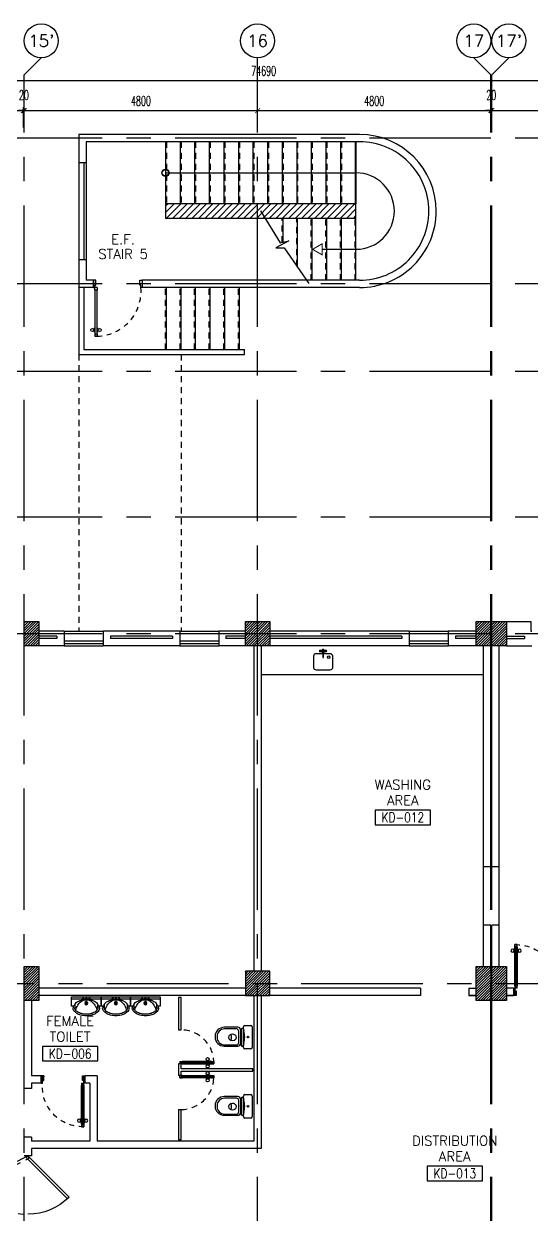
# Model space of a CAD drawing. Extents: x 417866.9 to 417960.2, y 43448 to 43538.2.
# Drawn here: x 417905.91 to 417916.35, y 43513.74 to 43538.25 of the extents above; entities that cross this region are included whole.
import ezdxf
from ezdxf.enums import TextEntityAlignment as Align

# ---------------------------------------------------------------- set-up
doc = ezdxf.new("R2010")
doc.units = 0
doc.header["$MEASUREMENT"] = 0
doc.header["$PDMODE"] = 3
doc.header["$PDSIZE"] = 0.1
for name, pattern in [('CENTERX2', [4, 2.5, -0.5, 0.5, -0.5]), ('HIDDEN', [0.375, 0.25, -0.125]), ('HIDDEN2', [0.1875, 0.125, -0.0625])]:
    doc.linetypes.add(name, pattern=pattern)
doc.layers.get('0').update_dxf_attribs({"linetype": 'CONTINUOUS'})
doc.layers.get('DEFPOINTS').update_dxf_attribs({"linetype": 'CONTINUOUS'})
for name, color, linetype in [('A-JEERI', 3, 'CONTINUOUS'), ('AX-CR', 2, 'CONTINUOUS'), ('AX-DIM', 4, 'CONTINUOUS'), ('AX-TXT', 6, 'CONTINUOUS'), ('AXES', 11, 'CENTERX2'), ('COL', 2, 'CONTINUOUS'), ('DOOR', 4, 'CONTINUOUS'), ('DOOR-DIM', 3, 'CONTINUOUS'), ('EJ', 8, 'CONTINUOUS'), ('Handrail', 4, 'CONTINUOUS'), ('HAT', 8, 'CONTINUOUS'), ('Hatch', 11, 'CONTINUOUS'), ('HIDDEN', 9, 'HIDDEN2'), ('INSUL', 7, 'CONTINUOUS'), ('ME-FIX', 3, 'CONTINUOUS'), ('PART', 9, 'CONTINUOUS'), ('RM-BOX', 2, 'CONTINUOUS'), ('RM-NAME', 2, 'CONTINUOUS'), ('RM-NO', 2, 'CONTINUOUS'), ('ROOF', 7, 'CONTINUOUS'), ('STR', 5, 'CONTINUOUS'), ('SUNI-FUR', 3, 'CONTINUOUS'), ('TXT1', 2, 'CONTINUOUS'), ('WALL', 3, 'CONTINUOUS'), ('WIN', 5, 'CONTINUOUS')]:
    doc.layers.add(name, color=color, linetype=linetype)
doc.layers.get('DOOR-DIM').off()
doc.layers.get('EJ').off()
doc.styles.add('ROMANS', font='ROMANS.shx', dxfattribs={"width": 0.6})
doc.styles.add('TTXT', font='swisse.ttf', dxfattribs={"width": 0.6})
doc.dimstyles.new('STANDARD in', dxfattribs={"dimtxt": 0.2, "dimasz": 0.1, "dimexe": 0.07, "dimexo": 0.05, "dimgap": 0.1, "dimtad": 1, "dimdec": 0, "dimlfac": 1000, "dimzin": 0, "dimdsep": 46, "dimtxsty": 'ROMANS', "dimblk": 'ARCHTICK', "dimcen": 0.05, "dimdle": 0.05, "dimclrd": 4, "dimclre": 4, "dimclrt": 2, "dimadec": 0, "dimazin": 0, "dimtfac": 1, "dimtdec": 0, "dimtmove": 2, "dimatfit": 3, "dimfxl": 0, "dimtolj": 1, "dimtzin": 0, "dimarcsym": 0})

# ---------------------------------------------------------------- blocks, each defined once
blk = doc.blocks.new('RM1')
at = {"layer": 'RM-BOX'}
blk.add_lwpolyline([(570, -200), (-570, -200), (-570, -500), (570, -500)], close=True, dxfattribs=at)
at = {"layer": 'RM-NAME', "style": 'ROMANS'}
for tag, p in [('ROOMNAME1', (0, 324)), ('ROOMNAME2', (0, 0))]:
    blk.add_attdef(tag, text='', height=200, dxfattribs=at).set_placement(p, align=Align.MIDDLE)
at = {"layer": 'RM-NO', "style": 'ROMANS', "width": 0.8}
blk.add_attdef('ROOMNO', text='', height=200, dxfattribs=at).set_placement((0, -350), align=Align.MIDDLE)
blk = doc.blocks.new('_ARCHTICK')
at = {"color": 0, "linetype": 'ByBlock', "const_width": 0.15}
blk.add_lwpolyline([(-0.5, -0.5), (0.5, 0.5)], dxfattribs=at)
blk = doc.blocks.new('*D584')
at = {"layer": 'AX-DIM', "color": 4, "linetype": 'ByBlock', "lineweight": -2}
for p, q in [((417910.667, 43536.462), (417915.567, 43536.462)), ((417910.717, 43536.112), (417910.717, 43536.532)), ((417915.517, 43536.112), (417915.517, 43536.532))]:
    blk.add_line(p, q, dxfattribs=at)
at = {"layer": 'DEFPOINTS', "color": 0, "linetype": 'ByBlock'}
for p in [(417915.517, 43536.462), (417910.717, 43536.062), (417915.517, 43536.062)]:
    blk.add_point(p, dxfattribs=at)
at = {"layer": 'AX-DIM', "color": 4, "linetype": 'ByBlock', "lineweight": -2, "xscale": 0.1, "yscale": 0.1, "zscale": 0.1, "rotation": 180}
blk.add_blockref('_ARCHTICK', (417910.717, 43536.462), dxfattribs=at)
at = {"layer": 'AX-DIM', "color": 4, "linetype": 'ByBlock', "lineweight": -2, "xscale": 0.1, "yscale": 0.1, "zscale": 0.1}
blk.add_blockref('_ARCHTICK', (417915.517, 43536.462), dxfattribs=at)
at = {"layer": 'AX-DIM', "color": 2, "linetype": 'ByBlock', "insert": (417913.117, 43536.662), "char_height": 0.2, "attachment_point": 5, "style": 'ROMANS'}
blk.add_mtext('\\A1;4800', dxfattribs=at)
blk = doc.blocks.new('COL50')
at = {"layer": 'COL'}
blk.add_lwpolyline([(-250, 250), (-250, -250), (250, -250), (250, 250)], close=True, dxfattribs=at)
blk = doc.blocks.new('*X546')
at = {"color": 0}
for p, q in [((215909, 69537), (216372, 70001)), ((215909, 69590), (216319, 70001)), ((215909, 69644), (216266, 70001)), ((215909, 69697), (216213, 70001)), ((215909, 69750), (216160, 70001)), ((215909, 69803), (216107, 70001)), ((215909, 69856), (216054, 70001)), ((215909, 69909), (216001, 70001)), ((215909, 69962), (215948, 70001)), ((215925, 69501), (216409, 69984)), ((215978, 69501), (216409, 69931)), ((216031, 69501), (216409, 69878)), ((216084, 69501), (216409, 69825)), ((216137, 69501), (216409, 69772)), ((216190, 69501), (216409, 69719)), ((216243, 69501), (216409, 69666)), ((216296, 69501), (216409, 69613)), ((216349, 69501), (216409, 69560)), ((216402, 69501), (216409, 69507))]:
    blk.add_line(p, q, dxfattribs=at)
blk = doc.blocks.new('AXU')
at = {"layer": 'AX-CR'}
blk.add_circle((0, 350), 350, dxfattribs=at)
at = {"layer": 'AX-TXT', "style": 'ROMANS'}
blk.add_attdef('AX', text='', height=250, dxfattribs=at).set_placement((0, 350), align=Align.MIDDLE)
blk = doc.blocks.new('*D585')
at = {"layer": 'AX-DIM', "color": 4, "linetype": 'ByBlock', "lineweight": -2}
for p, q in [((417915.487, 43536.462), (417922.787, 43536.462)), ((417915.537, 43536.112), (417915.537, 43536.532)), ((417922.737, 43536.112), (417922.737, 43536.532))]:
    blk.add_line(p, q, dxfattribs=at)
at = {"layer": 'DEFPOINTS', "color": 0, "linetype": 'ByBlock'}
for p in [(417922.737, 43536.462), (417915.537, 43536.062), (417922.737, 43536.062)]:
    blk.add_point(p, dxfattribs=at)
at = {"layer": 'AX-DIM', "color": 4, "linetype": 'ByBlock', "lineweight": -2, "xscale": 0.1, "yscale": 0.1, "zscale": 0.1, "rotation": 180}
blk.add_blockref('_ARCHTICK', (417915.537, 43536.462), dxfattribs=at)
at = {"layer": 'AX-DIM', "color": 4, "linetype": 'ByBlock', "lineweight": -2, "xscale": 0.1, "yscale": 0.1, "zscale": 0.1}
blk.add_blockref('_ARCHTICK', (417922.737, 43536.462), dxfattribs=at)
at = {"layer": 'AX-DIM', "color": 2, "linetype": 'ByBlock', "insert": (417919.137, 43536.662), "char_height": 0.2, "attachment_point": 5, "style": 'ROMANS'}
blk.add_mtext('\\A1;7200', dxfattribs=at)
blk = doc.blocks.new('*D586')
at = {"layer": 'AX-DIM', "color": 4, "linetype": 'ByBlock', "lineweight": -2}
for p, q in [((417915.517, 43536.462), (417915.417, 43536.462)), ((417915.517, 43536.112), (417915.517, 43536.532)), ((417915.517, 43536.462), (417915.537, 43536.462)), ((417915.537, 43536.112), (417915.537, 43536.532)), ((417915.537, 43536.462), (417915.637, 43536.462))]:
    blk.add_line(p, q, dxfattribs=at)
at = {"layer": 'DEFPOINTS', "color": 0, "linetype": 'ByBlock'}
for p in [(417915.537, 43536.462), (417915.517, 43536.062), (417915.537, 43536.062)]:
    blk.add_point(p, dxfattribs=at)
at = {"layer": 'AX-DIM', "color": 4, "linetype": 'ByBlock', "lineweight": -2, "xscale": 0.1, "yscale": 0.1, "zscale": 0.1}
blk.add_blockref('_ARCHTICK', (417915.517, 43536.462), dxfattribs=at)
at = {"layer": 'AX-DIM', "color": 4, "linetype": 'ByBlock', "lineweight": -2, "xscale": 0.1, "yscale": 0.1, "zscale": 0.1, "rotation": 180}
blk.add_blockref('_ARCHTICK', (417915.537, 43536.462), dxfattribs=at)
at = {"layer": 'AX-DIM', "color": 2, "linetype": 'ByBlock', "insert": (417915.527, 43536.782), "char_height": 0.2, "attachment_point": 5, "style": 'ROMANS'}
blk.add_mtext('\\A1;20', dxfattribs=at)
blk = doc.blocks.new('*D598')
at = {"layer": 'AX-DIM', "color": 4, "lineweight": -2}
for p, q in [((417873.447, 43537.08), (417948.237, 43537.08)), ((417873.497, 43534.597), (417873.497, 43537.15)), ((417948.187, 43526.662), (417948.187, 43537.15))]:
    blk.add_line(p, q, dxfattribs=at)
at = {"layer": 'DEFPOINTS', "color": 0}
for p in [(417948.187, 43537.08), (417873.497, 43534.547), (417948.187, 43526.612)]:
    blk.add_point(p, dxfattribs=at)
at = {"layer": 'AX-DIM', "color": 4, "lineweight": -2, "xscale": 0.1, "yscale": 0.1, "zscale": 0.1, "rotation": 180}
blk.add_blockref('_ARCHTICK', (417873.497, 43537.08), dxfattribs=at)
at = {"layer": 'AX-DIM', "color": 4, "lineweight": -2, "xscale": 0.1, "yscale": 0.1, "zscale": 0.1}
blk.add_blockref('_ARCHTICK', (417948.187, 43537.08), dxfattribs=at)
at = {"layer": 'AX-DIM', "color": 2, "insert": (417910.842, 43537.28), "char_height": 0.2, "attachment_point": 5, "style": 'ROMANS'}
blk.add_mtext('\\A1;74690', dxfattribs=at)
blk = doc.blocks.new('*D599')
at = {"layer": 'AX-DIM', "color": 4, "linetype": 'ByBlock', "lineweight": -2}
for p, q in [((417898.647, 43536.462), (417905.947, 43536.462)), ((417898.697, 43536.112), (417898.697, 43536.532)), ((417905.897, 43536.112), (417905.897, 43536.532))]:
    blk.add_line(p, q, dxfattribs=at)
at = {"layer": 'DEFPOINTS', "color": 0, "linetype": 'ByBlock'}
for p in [(417905.897, 43536.462), (417898.697, 43536.062), (417905.897, 43536.062)]:
    blk.add_point(p, dxfattribs=at)
at = {"layer": 'AX-DIM', "color": 4, "linetype": 'ByBlock', "lineweight": -2, "xscale": 0.1, "yscale": 0.1, "zscale": 0.1, "rotation": 180}
blk.add_blockref('_ARCHTICK', (417898.697, 43536.462), dxfattribs=at)
at = {"layer": 'AX-DIM', "color": 4, "linetype": 'ByBlock', "lineweight": -2, "xscale": 0.1, "yscale": 0.1, "zscale": 0.1}
blk.add_blockref('_ARCHTICK', (417905.897, 43536.462), dxfattribs=at)
at = {"layer": 'AX-DIM', "color": 2, "linetype": 'ByBlock', "insert": (417902.297, 43536.662), "char_height": 0.2, "attachment_point": 5, "style": 'ROMANS'}
blk.add_mtext('\\A1;7200', dxfattribs=at)
blk = doc.blocks.new('*D600')
at = {"layer": 'AX-DIM', "color": 4, "linetype": 'ByBlock', "lineweight": -2}
for p, q in [((417905.867, 43536.462), (417910.767, 43536.462)), ((417905.917, 43536.112), (417905.917, 43536.532)), ((417910.717, 43536.112), (417910.717, 43536.532))]:
    blk.add_line(p, q, dxfattribs=at)
at = {"layer": 'DEFPOINTS', "color": 0, "linetype": 'ByBlock'}
for p in [(417910.717, 43536.462), (417905.917, 43536.062), (417910.717, 43536.062)]:
    blk.add_point(p, dxfattribs=at)
at = {"layer": 'AX-DIM', "color": 4, "linetype": 'ByBlock', "lineweight": -2, "xscale": 0.1, "yscale": 0.1, "zscale": 0.1, "rotation": 180}
blk.add_blockref('_ARCHTICK', (417905.917, 43536.462), dxfattribs=at)
at = {"layer": 'AX-DIM', "color": 4, "linetype": 'ByBlock', "lineweight": -2, "xscale": 0.1, "yscale": 0.1, "zscale": 0.1}
blk.add_blockref('_ARCHTICK', (417910.717, 43536.462), dxfattribs=at)
at = {"layer": 'AX-DIM', "color": 2, "linetype": 'ByBlock', "insert": (417908.317, 43536.662), "char_height": 0.2, "attachment_point": 5, "style": 'ROMANS'}
blk.add_mtext('\\A1;4800', dxfattribs=at)
blk = doc.blocks.new('*D601')
at = {"layer": 'AX-DIM', "color": 4, "linetype": 'ByBlock', "lineweight": -2}
for p, q in [((417905.897, 43536.462), (417905.797, 43536.462)), ((417905.897, 43536.112), (417905.897, 43536.532)), ((417905.897, 43536.462), (417905.917, 43536.462)), ((417905.917, 43536.112), (417905.917, 43536.532)), ((417905.917, 43536.462), (417906.017, 43536.462))]:
    blk.add_line(p, q, dxfattribs=at)
at = {"layer": 'DEFPOINTS', "color": 0, "linetype": 'ByBlock'}
for p in [(417905.917, 43536.462), (417905.897, 43536.062), (417905.917, 43536.062)]:
    blk.add_point(p, dxfattribs=at)
at = {"layer": 'AX-DIM', "color": 4, "linetype": 'ByBlock', "lineweight": -2, "xscale": 0.1, "yscale": 0.1, "zscale": 0.1}
blk.add_blockref('_ARCHTICK', (417905.897, 43536.462), dxfattribs=at)
at = {"layer": 'AX-DIM', "color": 4, "linetype": 'ByBlock', "lineweight": -2, "xscale": 0.1, "yscale": 0.1, "zscale": 0.1, "rotation": 180}
blk.add_blockref('_ARCHTICK', (417905.917, 43536.462), dxfattribs=at)
at = {"layer": 'AX-DIM', "color": 2, "linetype": 'ByBlock', "insert": (417905.907, 43536.782), "char_height": 0.2, "attachment_point": 5, "style": 'ROMANS'}
blk.add_mtext('\\A1;20', dxfattribs=at)
blk = doc.blocks.new('STL-DR')
at = {"layer": 'DOOR', "color": 0, "linetype": 'ByBlock'}
for p, q in [((50, 0), (0, 0)), ((0, -150), (0, 0)), ((50, -100), (50, 0)), ((0, -150), (25, -150)), ((25, -100), (50, -100)), ((25, -150), (25, -100)), ((75, -150), (25, -150)), ((25, -200), (25, -150)), ((75, -200), (25, -200)), ((75, -150), (75, -200)), ((950, -100), (950, 0)), ((950, 0), (1000, 0)), ((975, -100), (950, -100)), ((975, -150), (975, -100)), ((1000, -150), (975, -150)), ((1000, 0), (1000, -150)), ((18, -978), (18, -1068)), ((25, -978), (18, -978)), ((75, -978), (82, -978)), ((82, -978), (82, -1068)), ((18, -990), (9, -990)), ((9, -1055), (9, -990)), ((18, -1055), (9, -1055)), ((18, -1055), (18, -990)), ((25, -1068), (18, -1068)), ((25, -1100), (75, -1100)), ((25, -1100), (25, -1150)), ((25, -1150), (75, -1150)), ((75, -1150), (25, -1150)), ((75, -1068), (82, -1068)), ((75, -1100), (75, -1150)), ((82, -990), (91, -990)), ((82, -1055), (82, -990)), ((82, -1055), (91, -1055)), ((91, -1055), (91, -990))]:
    blk.add_line(p, q, dxfattribs=at)
at = {"layer": 'DOOR', "linetype": 'ByBlock'}
for p, q in [((25, -200), (25, -1100)), ((75, -1100), (75, -200))]:
    blk.add_line(p, q, dxfattribs=at)
at = {"layer": 'DOOR', "color": 0, "linetype": 'ByBlock'}
for centre in [(-24, -1023), (124, -1023)]:
    blk.add_circle(centre, 32.4, dxfattribs=at)
at = {"layer": 'DOOR', "linetype": 'HIDDEN', "ltscale": 0.5}
blk.add_arc((50, -223), 928, 271.544, 4.4816, dxfattribs=at)
at = {"layer": 'WALL'}
for p, q in [((0, 0), (0, -150)), ((0, 0), (0, -150)), ((1000, 0), (1000, -150))]:
    blk.add_line(p, q, dxfattribs=at)
blk = doc.blocks.new('C11')
at = {"layer": 'HAT'}
h = blk.add_hatch(dxfattribs=at)
h.set_pattern_fill('ANSI31', color=256, scale=300, style=0)
h.set_pattern_definition([(45, (-383765.23, -62181), (-26.5165043, 26.5165043), [])])
h.paths.add_polyline_path([(-20, 350), (-20, 700), (-320, 700), (-320, 350)])
h.paths.add_polyline_path([(-320, 0), (-20, 0), (-20, 350), (-320, 350)])
h = blk.add_hatch(dxfattribs=at)
h.set_pattern_fill('ANSI31', color=256, scale=300, style=0)
h.set_pattern_definition([(45, (-383445.23, -62181), (-26.5165043, 26.5165043), [])])
h.paths.add_polyline_path([(300, 350), (300, 700), (0, 700), (0, 350)])
h.paths.add_polyline_path([(0, 0), (300, 0), (300, 350), (0, 350)])
at = {"layer": 'COL'}
for points in [[(-20, 700), (-20, 0), (-320, 0), (-320, 700)], [(300, 700), (300, 0), (0, 0), (0, 700)]]:
    blk.add_lwpolyline(points, close=True, dxfattribs=at)
blk = doc.blocks.new('C-300')
at = {"layer": 'HAT', "linetype": 'ByBlock', "ltscale": 0.3}
h = blk.add_hatch(dxfattribs=at)
h.set_pattern_fill('ANSI31', color=8, scale=300, style=0)
h.set_pattern_definition([(45, (-258496.182, -82361.005), (-26.5165043, 26.5165043), [])])
h.paths.add_polyline_path([(300, 500), (0, 500), (0, 250), (300, 250)])
h.paths.add_polyline_path([(300, 250), (0, 250), (0, 0), (300, 0)])
at = {"layer": 'COL'}
blk.add_lwpolyline([(0, 500), (300, 500), (300, 0), (0, 0)], close=True, dxfattribs=at)
blk = doc.blocks.new('*X564')
at = {"color": 0}
for p, q in [((49339, 55120), (49820, 55601)), ((49339, 55173), (49767, 55601)), ((49339, 55226), (49714, 55601)), ((49339, 55279), (49661, 55601)), ((49339, 55332), (49608, 55601)), ((49339, 55385), (49555, 55601)), ((49339, 55438), (49502, 55601)), ((49339, 55491), (49449, 55601)), ((49339, 55544), (49396, 55601)), ((49339, 55597), (49343, 55601)), ((49373, 55101), (49839, 55567)), ((49426, 55101), (49839, 55514)), ((49480, 55101), (49839, 55461)), ((49533, 55101), (49839, 55408)), ((49586, 55101), (49839, 55355)), ((49639, 55101), (49839, 55302)), ((49692, 55101), (49839, 55249)), ((49745, 55101), (49839, 55196)), ((49798, 55101), (49839, 55143))]:
    blk.add_line(p, q, dxfattribs=at)
blk = doc.blocks.new('DOOR90')
at = {"layer": 'DOOR', "color": 7, "linetype": 'ByBlock'}
for p, q in [((-150, 0), (0, 0)), ((-150, 0), (-150, -25)), ((0, -50), (-114, 0)), ((0, -50), (-40, 0)), ((0, -50), (0, 0)), ((-1000, -25), (-1050, -25)), ((-1050, -75), (-1050, -25)), ((-1050, -25), (-1050, -75)), ((-1000, -75), (-1050, -75)), ((-1000, -42), (-1020, -42)), ((-1020, -42), (-1020, -58)), ((-1000, -58), (-1020, -58)), ((-1000, -25), (-1000, -42)), ((-1000, -58), (-1000, -75)), ((-878, -18), (-968, -18)), ((-968, -25), (-968, -18)), ((-968, -75), (-968, -82)), ((-878, -82), (-968, -82)), ((-955, -9), (-890, -9)), ((-955, -18), (-955, -9)), ((-955, -18), (-890, -18)), ((-955, -82), (-890, -82)), ((-955, -82), (-955, -91)), ((-955, -91), (-890, -91)), ((-890, -18), (-890, -9)), ((-890, -82), (-890, -91)), ((-878, -25), (-878, -18)), ((-878, -75), (-878, -82)), ((-200, -25), (-150, -25)), ((-200, -42), (-200, -25)), ((-180, -42), (-200, -42)), ((-200, -58), (-180, -58)), ((-200, -75), (-200, -58)), ((-150, -75), (-200, -75)), ((-180, -58), (-180, -42)), ((-150, -25), (-100, -25)), ((-150, -75), (-150, -25)), ((-100, -25), (-100, -50)), ((0, -50), (-100, -37)), ((-100, -50), (0, -50)), ((-150, -875), (-100, -875)), ((-150, -900), (-150, -875)), ((-150, -900), (0, -900)), ((0, -900), (-150, -900)), ((0, -850), (-114, -900)), ((-100, -875), (-100, -850)), ((0, -850), (-100, -863)), ((-100, -850), (0, -850)), ((0, -850), (-40, -900)), ((0, -850), (0, -900))]:
    blk.add_line(p, q, dxfattribs=at)
at = {"layer": 'DOOR', "linetype": 'ByBlock'}
for p, q in [((-200, -25), (-1000, -25)), ((-200, -42), (-1000, -42)), ((-200, -58), (-1000, -58)), ((-1000, -75), (-200, -75))]:
    blk.add_line(p, q, dxfattribs=at)
at = {"layer": 'DOOR', "color": 7, "linetype": 'ByBlock'}
for centre in [(-923, 24), (-923, -124)]:
    blk.add_circle(centre, 32.4, dxfattribs=at)
for centre, radius, start, end in [((0, -50), 154, 161.1053, 166.2858), ((0, -50), 94.4, 148.0182, 180), ((0, -50), 134, 158.1598, 169.28), ((0, -50), 114, 154.0838, 167.3774), ((0, -50), 74.4, 137.7764, 180), ((0, -50), 54.4, 113.2074, 180), ((0, -50), 34.4, 90, 180), ((0, -50), 14.4, 90, 180), ((0, -850), 154, 193.7142, 198.8947), ((0, -850), 134, 190.72, 201.8402), ((0, -850), 94.4, 180, 211.9818), ((0, -850), 74.4, 180, 222.2236), ((0, -850), 54.4, 180, 246.7926), ((0, -850), 34.4, 180, 270), ((0, -850), 14.4, 180, 270)]:
    blk.add_arc(centre, radius, start, end, dxfattribs=at)
at = {"layer": 'DOOR', "linetype": 'HIDDEN', "ltscale": 0.5}
blk.add_arc((-222, -50), 828, 178.2701, 275.003, dxfattribs=at)
blk = doc.blocks.new('3')
at = {"layer": 'SUNI-FUR', "linetype": 'Continuous'}
for p, q in [((-0.304, 0), (-0.304, -0.192)), ((0.304, 0), (-0.304, 0)), ((0.304, -0.192), (0.304, 0)), ((0.304, -0.039), (-0.304, -0.039)), ((-0.304, -0.192), (-0.254, -0.192)), ((-0.271, -0.228), (-0.271, -0.192)), ((-0.254, -0.192), (-0.239, -0.15)), ((-0.239, -0.228), (-0.239, -0.15)), ((0.032, -0.13), (-0.032, -0.13)), ((0.016, -0.021), (-0.015, -0.021)), ((0, -0.005), (0, -0.037)), ((0, -0.098), (0, -0.162)), ((0.239, -0.15), (0.254, -0.192)), ((0.239, -0.15), (0.239, -0.228)), ((0.254, -0.192), (0.304, -0.192)), ((0.271, -0.192), (0.271, -0.228))]:
    blk.add_line(p, q, dxfattribs=at)
for centre, radius in [((-0.065, -0.021), 0.0124), ((0, -0.13), 0.0325), ((0, -0.021), 0.0155), ((0.065, -0.021), 0.0124)]:
    blk.add_circle(centre, radius, dxfattribs=at)
for centre, radius, start, end in [((-0.191, -0.235), 0.0807, 174.5539, 214.673), ((-0.085, -0.267), 0.193, 117.0377, 142.6695), ((-0.187, -0.234), 0.0525, 173.0893, 213.2084), ((0.104, -0.343), 0.328, 144.0392, 163.2739), ((-0.028, -0.365), 0.307, 103.0865, 118.1878), ((0.054, -0.312), 0.27, 118.7422, 143.0578), ((-0.008, -0.528), 0.47, 89.0532, 100.9895), ((-0.012, -0.189), 0.13, 84.8536, 119.4454), ((0, -0.527), 0.469, 78.0637, 90), ((0.003, -0.228), 0.168, 61.4441, 91.1678), ((-0.04, -0.297), 0.25, 35.9608, 60.2764), ((0.034, -0.367), 0.306, 62.9623, 78.0637), ((-0.104, -0.343), 0.328, 16.7261, 35.9608), ((0.085, -0.267), 0.193, 37.3305, 62.9623), ((0.171, -0.228), 0.068, 325.327, 0), ((0.171, -0.228), 0.101, 325.327, 0), ((-0.083, -0.16), 0.212, 214.673, 239.0867), ((-0.083, -0.16), 0.18, 214.673, 239.0867), ((0.204, -0.373), 0.433, 163.2739, 167.375), ((-0.035, -0.081), 0.305, 239.0867, 256.0699), ((-0.035, -0.081), 0.272, 239.0867, 256.0699), ((0, 0.062), 0.452, 256.0699, 270), ((0, 0.062), 0.419, 256.0699, 270), ((0, 0.062), 0.419, 270, 283.9301), ((0, 0.062), 0.452, 270, 283.9301), ((0.035, -0.081), 0.272, 283.9301, 300.9133), ((0.035, -0.081), 0.305, 283.9301, 300.9133), ((0.089, -0.171), 0.167, 300.9133, 325.327), ((0.089, -0.171), 0.2, 300.9133, 325.327), ((-0.204, -0.373), 0.433, 12.7359, 16.7261)]:
    blk.add_arc(centre, radius, start, end, dxfattribs=at)
blk = doc.blocks.new('2')
at = {"layer": 'SUNI-FUR', "linetype": 'Continuous'}
for p, q in [((0.014, 0.765), (0.004, 0.765)), ((-0.185, 0.576), (-0.185, 0.3)), ((-0.159, 0.57), (-0.159, 0.32)), ((0.016, 0.724), (-0.003, 0.724)), ((0.168, 0.32), (0.168, 0.57)), ((0.203, 0.3), (0.203, 0.576)), ((-0.113, 0.279), (0.008, 0.279)), ((-0.065, 0.438), (-0.07, 0.406)), ((-0.07, 0.406), (-0.065, 0.375)), ((-0.005, 0.487), (-0.029, 0.481)), ((-0.029, 0.331), (-0.005, 0.326)), ((0.019, 0.481), (-0.005, 0.487)), ((-0.005, 0.326), (0.019, 0.331)), ((0.001, 0.279), (0.123, 0.279)), ((0.008, 0.279), (0.001, 0.279)), ((0.06, 0.406), (0.055, 0.438)), ((0.057, 0.377), (0.06, 0.406)), ((-0.241, 0.03), (-0.241, 0.15)), ((-0.211, 0.18), (-0.17, 0.18)), ((0.211, 0), (-0.211, 0)), ((-0.186, 0.199), (-0.186, 0.208)), ((-0.176, 0.218), (0.172, 0.218)), ((0.172, 0.189), (-0.176, 0.189)), ((-0.122, 0.237), (0.009, 0.237)), ((0.009, 0.237), (0.14, 0.237)), ((0.174, 0.18), (0.211, 0.18)), ((0.174, 0.18), (0.174, 0.18)), ((0.182, 0.208), (0.182, 0.199)), ((0.241, 0.15), (0.241, 0.03))]:
    blk.add_line(p, q, dxfattribs=at)
blk.add_circle((0.002, 0.087), 0.0184, dxfattribs=at)
for centre, radius, start, end in [((0.004, 0.576), 0.189, 90, 180), ((0.014, 0.576), 0.189, 0, 90), ((-0.005, 0.57), 0.154, 90, 180), ((0.014, 0.57), 0.154, 0, 90), ((-0.122, 0.3), 0.063, 180, 270), ((-0.116, 0.322), 0.0432, 183.5129, 273.5129), ((0.013, 0.412), 0.082, 141.0758, 161.504), ((0.013, 0.401), 0.082, 198.496, 218.9242), ((-0.007, 0.537), 0.112, 239.4234, 302.9162), ((0.002, 0.421), 0.0682, 117.1532, 141.0758), ((0.002, 0.392), 0.0682, 218.9242, 242.8468), ((-0.012, 0.421), 0.0682, 38.9242, 62.8468), ((-0.012, 0.392), 0.0682, 297.1532, 321.0758), ((-0.023, 0.412), 0.082, 18.496, 38.9242), ((-0.029, 0.406), 0.0901, 321.0758, 341.504), ((0.125, 0.322), 0.0432, 266.4871, 356.4871), ((0.14, 0.3), 0.063, 270, 0), ((-0.211, 0.15), 0.03, 90, 180), ((-0.211, 0.03), 0.03, 180, 270), ((-0.176, 0.208), 0.01, 90, 180), ((-0.176, 0.199), 0.01, 180, 270), ((-0.201, -0.252), 0.433, 79.7535, 85.8109), ((0.075, 1.126), 0.973, 258.1938, 265.7347), ((-0.07, 1.126), 0.973, 274.2653, 281.8062), ((0.206, -0.252), 0.433, 94.1891, 100.2465), ((0.172, 0.208), 0.01, 0, 90), ((0.172, 0.199), 0.01, 270, 0), ((0.211, 0.15), 0.03, 0, 90), ((0.211, 0.03), 0.03, 270, 0)]:
    blk.add_arc(centre, radius, start, end, dxfattribs=at)
blk = doc.blocks.new('A$C3D1F6B3C')
at = {"layer": 'ME-FIX'}
blk.add_lwpolyline([(0.209, 0.088), (0.343, 0.088, 0.414214), (0.393, 0.138), (0.393, 0.369, 0.414214), (0.343, 0.419), (0.05, 0.419, 0.414214), (0, 0.369), (0, 0.138, 0.414214), (0.05, 0.088), (0.184, 0.088)], format="xyb", dxfattribs=at)
blk.add_lwpolyline([(0.18, 0), (0.212, 0), (0.206, 0.155, 1), (0.186, 0.155)], format="xyb", close=True, dxfattribs=at)
for centre, radius in [((0.082, 0.158), 0.0255), ((0.147, 0.031), 0.0217), ((0.147, 0.031), 0.014), ((0.246, 0.031), 0.0217), ((0.246, 0.031), 0.014)]:
    blk.add_circle(centre, radius, dxfattribs=at)

msp = doc.modelspace()

# ---------------------------------------------------------------- hatches: boundary and pattern name
at = {"layer": 'HAT'}
h = msp.add_hatch(dxfattribs=at)
h.set_pattern_fill('ANSI31', color=256, scale=0.3, style=0)
h.set_pattern_definition([(45, (417522.471385, 43455.963322), (-0.0265165043, 0.0265165043), [])])
h.paths.add_polyline_path([(417906.2166, 43518.4943), (417906.2166, 43518.8443), (417905.9166, 43518.8443), (417905.9166, 43518.4943)])
h.paths.add_polyline_path([(417905.9166, 43518.1443), (417906.2166, 43518.1443), (417906.2166, 43518.4943), (417905.9166, 43518.4943)])
at = {"layer": 'Hatch'}
h = msp.add_hatch(dxfattribs=at)
h.set_pattern_fill('ANSI31', color=256, scale=0.75, style=0)
h.set_pattern_definition([(45, (0, 0), (-0.066291260736, 0.066291260736), [])])
h.paths.add_polyline_path([(417910.7166, 43534.5443), (417908.8218, 43534.5443), (417908.8218, 43534.2443), (417910.7166, 43534.2443)])
h.paths.add_polyline_path([(417912.7418, 43534.5443), (417910.7166, 43534.5443), (417910.7166, 43534.2443), (417912.7418, 43534.2443)])

# ---------------------------------------------------------------- linework, layer by layer
for p, q in [((417910.7759, 43534.3983), (417911.185, 43533.743)), ((417911.3604, 43533.7781), (417911.0915, 43533.6377)), ((417911.185, 43533.743), (417911.3604, 43533.7781)), ((417911.0915, 43533.6377), (417911.2618, 43533.6377)), ((417911.2618, 43533.6377), (417911.7696, 43532.9064))]:
    msp.add_line(p, q)
at = {"layer": 'A-JEERI'}
msp.add_line((417915.3666, 43524.8443), (417910.7916, 43524.8443), dxfattribs=at)
at = {"layer": 'AXES'}
for p, q in [((417905.9166, 43537.1991), (417906.2666, 43537.5491)), ((417910.7166, 43460.01), (417910.7166, 43537.5491)), ((417915.5166, 43537.1991), (417915.1666, 43537.5491)), ((417915.5366, 43537.1991), (417915.8866, 43537.5491)), ((417905.9166, 43460.01), (417905.9166, 43537.1991)), ((417915.5166, 43460.01), (417915.5166, 43537.1991)), ((417915.5366, 43460.01), (417915.5366, 43537.1991)), ((417959.5194, 43535.8943), (417889.6966, 43535.8943)), ((417959.5194, 43532.8943), (417889.6966, 43532.8943)), ((417959.5194, 43531.0943), (417889.6966, 43531.0943)), ((417959.5194, 43528.0943), (417889.6966, 43528.0943)), ((417959.5194, 43525.6943), (417889.6966, 43525.6943)), ((417867.6171, 43518.4943), (417959.5152, 43518.4943))]:
    msp.add_line(p, q, dxfattribs=at)
at = {"layer": 'COL'}
msp.add_lwpolyline([(417906.2166, 43518.8443), (417906.2166, 43518.1443), (417905.9166, 43518.1443), (417905.9166, 43518.8443)], close=True, dxfattribs=at)
at = {"layer": 'DOOR', "linetype": 'ByBlock'}
for p, q in [((417909.1162, 43516.8882), (417909.1662, 43516.8882)), ((417909.1162, 43516.8882), (417909.1162, 43516.8382)), ((417909.1662, 43516.8382), (417909.1162, 43516.8382)), ((417909.1662, 43516.8712), (417909.1462, 43516.8712)), ((417909.1462, 43516.8712), (417909.1462, 43516.8552)), ((417909.1462, 43516.8552), (417909.1662, 43516.8552)), ((417909.7662, 43516.8882), (417909.1662, 43516.8882)), ((417909.1662, 43516.8882), (417909.1662, 43516.8712)), ((417909.1662, 43516.8712), (417909.7662, 43516.8712)), ((417909.1662, 43516.8552), (417909.7662, 43516.8552)), ((417909.1662, 43516.8552), (417909.1662, 43516.8382)), ((417909.1662, 43516.8382), (417909.7662, 43516.8382)), ((417909.6564, 43516.8954), (417909.6564, 43516.9044)), ((417909.7212, 43516.9044), (417909.6564, 43516.9044)), ((417909.7212, 43516.8954), (417909.6564, 43516.8954)), ((417909.7212, 43516.8954), (417909.7212, 43516.9044)), ((417909.7338, 43516.8882), (417909.7338, 43516.8954)), ((417909.7438, 43516.8954), (417909.7338, 43516.8954)), ((417909.7338, 43516.8382), (417909.7338, 43516.831)), ((417909.7438, 43516.8882), (417909.7438, 43516.8954)), ((417909.7438, 43516.8382), (417909.7438, 43516.831)), ((417909.7662, 43516.8712), (417909.7662, 43516.8882)), ((417909.7662, 43516.8882), (417909.8162, 43516.8882)), ((417909.7662, 43516.8712), (417909.7862, 43516.8712)), ((417909.7662, 43516.8382), (417909.7662, 43516.8552)), ((417909.7662, 43516.8552), (417909.7862, 43516.8552)), ((417909.7662, 43516.8382), (417909.8162, 43516.8382)), ((417909.7862, 43516.8552), (417909.7862, 43516.8712)), ((417909.8162, 43516.8382), (417909.8162, 43516.8882)), ((417909.8162, 43516.8882), (417909.8162, 43516.8382)), ((417909.1662, 43516.5989), (417909.1162, 43516.5989)), ((417909.1162, 43516.5489), (417909.1162, 43516.5989)), ((417909.1662, 43516.5989), (417909.7662, 43516.5989)), ((417909.1662, 43516.5819), (417909.1662, 43516.5989)), ((417909.6564, 43516.831), (417909.6564, 43516.822)), ((417909.7212, 43516.831), (417909.6564, 43516.831)), ((417909.7212, 43516.822), (417909.6564, 43516.822)), ((417909.6564, 43516.6061), (417909.6564, 43516.6151)), ((417909.7212, 43516.6151), (417909.6564, 43516.6151)), ((417909.7212, 43516.6061), (417909.6564, 43516.6061)), ((417909.7212, 43516.831), (417909.7212, 43516.822)), ((417909.7212, 43516.6061), (417909.7212, 43516.6151)), ((417909.7438, 43516.831), (417909.7338, 43516.831)), ((417909.7338, 43516.5989), (417909.7338, 43516.6061)), ((417909.7438, 43516.6061), (417909.7338, 43516.6061)), ((417909.7438, 43516.5989), (417909.7438, 43516.6061)), ((417909.7662, 43516.5989), (417909.7662, 43516.5819)), ((417909.7662, 43516.5989), (417909.8162, 43516.5989)), ((417909.8162, 43516.5989), (417909.8162, 43516.5489)), ((417909.8162, 43516.5489), (417909.8162, 43516.5989)), ((417909.1162, 43516.5489), (417909.1662, 43516.5489)), ((417909.1462, 43516.5819), (417909.1662, 43516.5819)), ((417909.1462, 43516.5659), (417909.1462, 43516.5819)), ((417909.1662, 43516.5659), (417909.1462, 43516.5659)), ((417909.1662, 43516.5819), (417909.7662, 43516.5819)), ((417909.1662, 43516.5659), (417909.7662, 43516.5659)), ((417909.1662, 43516.5489), (417909.1662, 43516.5659)), ((417909.7662, 43516.5489), (417909.1662, 43516.5489)), ((417909.6564, 43516.5417), (417909.6564, 43516.5327)), ((417909.7212, 43516.5417), (417909.6564, 43516.5417)), ((417909.7212, 43516.5327), (417909.6564, 43516.5327)), ((417909.7212, 43516.5417), (417909.7212, 43516.5327)), ((417909.7338, 43516.5489), (417909.7338, 43516.5417)), ((417909.7438, 43516.5417), (417909.7338, 43516.5417)), ((417909.7438, 43516.5489), (417909.7438, 43516.5417)), ((417909.7662, 43516.5819), (417909.7862, 43516.5819)), ((417909.7662, 43516.5659), (417909.7662, 43516.5489)), ((417909.7662, 43516.5659), (417909.7862, 43516.5659)), ((417909.7662, 43516.5489), (417909.8162, 43516.5489)), ((417909.7862, 43516.5819), (417909.7862, 43516.5659))]:
    msp.add_line(p, q, dxfattribs=at)
at = {"layer": 'DOOR', "color": 11, "linetype": 'HIDDEN'}
msp.add_lwpolyline([(417904.9205, 43514.4033), (417904.943, 43514.3587), (417906.0142, 43514.8997), (417905.9916, 43514.9443), (417904.9205, 43514.4033, 0.2646419), (417905.9166, 43513.7443, 0.4142117)], format="xyb", dxfattribs=at)
at = {"layer": 'DOOR'}
msp.add_lwpolyline([(417906.8401, 43514.0958), (417906.8048, 43514.0604), (417905.9563, 43514.909), (417905.9916, 43514.9443), (417906.8401, 43514.0958, -0.1989107), (417905.9916, 43513.7443, -0.4142117)], format="xyb", dxfattribs=at)
at = {"layer": 'DOOR', "linetype": 'ByBlock'}
for centre in [(417909.6888, 43516.9367), (417909.6888, 43516.7897), (417909.6888, 43516.6474), (417909.6888, 43516.5004)]:
    msp.add_circle(centre, 0.0324, dxfattribs=at)
at = {"layer": 'DOOR', "linetype": 'HIDDEN', "ltscale": 0.5}
for centre, start, end in [((417909.1416, 43516.8632), 357.87745, 90.03923), ((417909.1416, 43516.5739), 269.96077, 2.12255)]:
    msp.add_arc(centre, 0.675, start, end, dxfattribs=at)
at = {"layer": 'Handrail'}
for p, q in [((417907.0416, 43532.8193), (417907.0416, 43531.4443)), ((417907.1416, 43532.8193), (417907.1416, 43531.5443)), ((417907.1416, 43531.5443), (417910.4492, 43531.5443)), ((417910.4492, 43531.4443), (417910.4492, 43531.5443)), ((417907.0416, 43531.4443), (417910.4492, 43531.4443))]:
    msp.add_line(p, q, dxfattribs=at)
at = {"layer": 'HIDDEN'}
for p, q in [((417907.0416, 43531.4443), (417907.0416, 43525.7443)), ((417909.1416, 43531.4443), (417909.1416, 43525.7443))]:
    msp.add_line(p, q, dxfattribs=at)
at = {"layer": 'INSUL'}
for p, q in [((417906.5878, 43525.6443), (417906.2166, 43525.6443)), ((417906.5878, 43525.5943), (417906.2166, 43525.5943)), ((417906.5878, 43525.6443), (417906.5878, 43525.5943)), ((417907.6878, 43525.6443), (417907.6878, 43525.5943)), ((417908.9666, 43525.6443), (417907.6878, 43525.6443)), ((417908.9666, 43525.5943), (417907.6878, 43525.5943)), ((417908.9666, 43525.6443), (417908.9666, 43525.5943)), ((417910.4666, 43525.6443), (417910.0666, 43525.6443)), ((417910.0666, 43525.6443), (417910.0666, 43525.5943)), ((417910.4666, 43525.5943), (417910.0666, 43525.5943)), ((417913.6878, 43525.6443), (417910.9666, 43525.6443)), ((417913.6878, 43525.5943), (417910.9666, 43525.5943)), ((417913.6878, 43525.6443), (417913.6878, 43525.5943)), ((417915.2166, 43525.6443), (417914.7878, 43525.6443)), ((417914.7878, 43525.6443), (417914.7878, 43525.5943)), ((417915.2166, 43525.5943), (417914.7878, 43525.5943)), ((417915.8366, 43525.6443), (417916.2078, 43525.6443)), ((417915.8366, 43525.5943), (417916.2078, 43525.5943)), ((417916.2078, 43525.6443), (417916.2078, 43525.5943))]:
    msp.add_line(p, q, dxfattribs=at)
at = {"layer": 'PART'}
for p, q in [((417909.0912, 43518.2083), (417909.0912, 43517.5382)), ((417909.1416, 43518.2083), (417909.0912, 43518.2083)), ((417909.1416, 43517.5382), (417909.1416, 43518.2083)), ((417909.0912, 43517.5382), (417909.1416, 43517.5382)), ((417909.0912, 43516.8382), (417909.0912, 43516.5989)), ((417909.1412, 43516.8382), (417909.0912, 43516.8382)), ((417909.1412, 43516.7382), (417909.1412, 43516.8382)), ((417909.1412, 43516.5989), (417909.0912, 43516.5989)), ((417909.1412, 43516.5989), (417909.1412, 43516.6882)), ((417910.6186, 43516.7382), (417909.1416, 43516.7382)), ((417909.1416, 43516.6882), (417910.6186, 43516.6882)), ((417910.6186, 43516.6882), (417910.6186, 43516.7382)), ((417909.0912, 43515.8989), (417909.0912, 43515.2724)), ((417909.0912, 43515.8989), (417909.1412, 43515.8989)), ((417909.1412, 43515.2724), (417909.1412, 43515.8989)), ((417909.1412, 43515.2724), (417909.0912, 43515.2724))]:
    msp.add_line(p, q, dxfattribs=at)
at = {"layer": 'ROOF'}
for p, q in [((417912.7418, 43534.5443), (417908.8218, 43534.5443)), ((417908.8218, 43534.5443), (417908.8218, 43534.2443)), ((417912.7418, 43534.2443), (417912.7418, 43534.5443)), ((417912.7418, 43534.2443), (417908.8218, 43534.2443))]:
    msp.add_line(p, q, dxfattribs=at)
at = {"layer": 'STR'}
for p, q in [((417908.8218, 43535.8193), (417908.8218, 43534.5443)), ((417909.1218, 43535.8193), (417909.1218, 43534.5443)), ((417909.4218, 43535.8193), (417909.4218, 43534.5443)), ((417909.7218, 43535.8193), (417909.7218, 43534.5443)), ((417910.0218, 43535.8193), (417910.0218, 43534.5443)), ((417910.3218, 43535.8193), (417910.3218, 43534.5443)), ((417910.6218, 43535.8193), (417910.6218, 43534.5443)), ((417910.9218, 43535.8193), (417910.9218, 43534.5443)), ((417911.2218, 43535.8193), (417911.2218, 43534.5443)), ((417911.5218, 43535.8193), (417911.5218, 43534.5443)), ((417911.8218, 43535.8193), (417911.8218, 43534.5443)), ((417912.1218, 43535.8193), (417912.1218, 43534.5443)), ((417912.4218, 43535.8193), (417912.4218, 43534.5443)), ((417912.7218, 43535.8193), (417912.7218, 43534.5443)), ((417912.7418, 43535.8193), (417912.7418, 43534.5443)), ((417908.8218, 43535.1818), (417912.7443, 43535.1818)), ((417911.2418, 43533.7544), (417911.2418, 43534.2443)), ((417911.5418, 43533.2344), (417911.5418, 43534.2443)), ((417911.8418, 43532.9693), (417911.8418, 43534.2443)), ((417912.1418, 43532.9693), (417912.1418, 43534.2443)), ((417912.4418, 43532.9693), (417912.4418, 43534.2443)), ((417912.7418, 43532.9693), (417912.7418, 43534.2443)), ((417912.0487, 43533.6068), (417912.7443, 43533.6068)), ((417908.8418, 43531.5443), (417908.8418, 43532.8193)), ((417909.1418, 43531.5443), (417909.1418, 43532.8193)), ((417909.4418, 43531.5443), (417909.4418, 43532.8193)), ((417909.7418, 43531.5443), (417909.7418, 43532.8193)), ((417910.0418, 43531.5443), (417910.0418, 43532.8193)), ((417910.3418, 43531.5443), (417910.3418, 43532.8193))]:
    msp.add_line(p, q, dxfattribs=at)
at = {"layer": 'STR', "linetype": 'HIDDEN2'}
for p, q in [((417908.8418, 43535.8193), (417908.8418, 43534.5443)), ((417909.1418, 43535.8193), (417909.1418, 43534.5443)), ((417909.4418, 43535.8193), (417909.4418, 43534.5443)), ((417909.7418, 43535.8193), (417909.7418, 43534.5443)), ((417910.0418, 43535.8193), (417910.0418, 43534.5443)), ((417910.3418, 43535.8193), (417910.3418, 43534.5443)), ((417910.6418, 43535.8193), (417910.6418, 43534.5443)), ((417910.9418, 43535.8193), (417910.9418, 43534.5443)), ((417911.2418, 43535.8193), (417911.2418, 43534.5443)), ((417911.5418, 43535.8193), (417911.5418, 43534.5443)), ((417911.8418, 43535.8193), (417911.8418, 43534.5443)), ((417912.1418, 43535.8193), (417912.1418, 43534.5443)), ((417912.4418, 43535.8193), (417912.4418, 43534.5443)), ((417912.7218, 43535.8193), (417912.7218, 43534.5443)), ((417912.7418, 43535.8193), (417912.7418, 43534.5443)), ((417911.2218, 43533.7504), (417911.2218, 43534.2443)), ((417911.5218, 43533.2632), (417911.5218, 43534.2443)), ((417911.8218, 43532.9693), (417911.8218, 43534.2443)), ((417912.1218, 43532.9693), (417912.1218, 43534.2443)), ((417912.4218, 43532.9693), (417912.4218, 43534.2443)), ((417912.7218, 43532.9693), (417912.7218, 43534.2443)), ((417908.8218, 43531.5443), (417908.8218, 43532.8193)), ((417909.1218, 43531.5443), (417909.1218, 43532.8193)), ((417909.4218, 43531.5443), (417909.4218, 43532.8193)), ((417909.7218, 43531.5443), (417909.7218, 43532.8193)), ((417910.0218, 43531.5443), (417910.0218, 43532.8193)), ((417910.3218, 43531.5443), (417910.3218, 43532.8193))]:
    msp.add_line(p, q, dxfattribs=at)
at = {"layer": 'STR', "const_width": 0.0215}
msp.add_lwpolyline([(417912.0487, 43533.7223), (417912.0487, 43533.4914), (417911.8487, 43533.6068)], close=True, dxfattribs=at)
at = {"layer": 'STR'}
for radius in [0.075, 0.065]:
    msp.add_circle((417908.8218, 43535.1818), radius, dxfattribs=at)
msp.add_arc((417912.7443, 43534.3943), 0.7875, 270, 90, dxfattribs=at)
at = {"layer": 'WALL'}
for p, q in [((417912.8172, 43535.9693), (417907.0416, 43535.9693)), ((417907.0416, 43535.9693), (417907.0416, 43535.3943)), ((417912.8172, 43535.8193), (417907.1916, 43535.8193)), ((417907.1916, 43535.8193), (417907.1916, 43535.3943)), ((417907.0416, 43535.3943), (417907.1916, 43535.3943)), ((417907.0416, 43533.3943), (417907.1916, 43533.3943)), ((417907.0416, 43533.3943), (417907.0416, 43532.8193)), ((417907.1916, 43533.3943), (417907.1916, 43532.9693)), ((417907.3416, 43532.8193), (417907.0416, 43532.8193)), ((417907.3416, 43532.9693), (417907.1916, 43532.9693)), ((417907.3416, 43532.9693), (417907.3416, 43532.8193)), ((417912.8172, 43532.9693), (417908.3416, 43532.9693)), ((417908.3416, 43532.9693), (417908.3416, 43532.8193)), ((417912.8172, 43532.8193), (417908.3416, 43532.8193)), ((417915.8366, 43525.9443), (417916.3366, 43525.9443)), ((417916.3366, 43525.9443), (417916.3366, 43525.7443)), ((417906.7378, 43525.7443), (417906.2166, 43525.7443)), ((417906.7378, 43525.7443), (417906.7378, 43525.4443)), ((417907.5378, 43525.7443), (417907.5378, 43525.4443)), ((417909.1166, 43525.7443), (417907.5378, 43525.7443)), ((417909.1166, 43525.7443), (417909.1166, 43525.4443)), ((417910.4666, 43525.7443), (417909.9166, 43525.7443)), ((417909.9166, 43525.7443), (417909.9166, 43525.4443)), ((417913.8378, 43525.7443), (417910.9666, 43525.7443)), ((417913.8378, 43525.7443), (417913.8378, 43525.4443)), ((417915.2166, 43525.7443), (417914.6378, 43525.7443)), ((417914.6378, 43525.7443), (417914.6378, 43525.4443)), ((417916.3366, 43525.7443), (417916.3578, 43525.7443)), ((417906.7378, 43525.4443), (417906.2166, 43525.4443)), ((417909.1166, 43525.4443), (417907.5378, 43525.4443)), ((417910.4666, 43525.4443), (417909.9166, 43525.4443)), ((417910.6416, 43525.4443), (417910.6416, 43518.7443)), ((417910.7916, 43525.4443), (417910.7916, 43518.7443)), ((417913.8378, 43525.4443), (417910.9666, 43525.4443)), ((417915.2166, 43525.4443), (417914.6378, 43525.4443)), ((417915.3666, 43520.8943), (417915.3666, 43525.4443)), ((417915.5166, 43520.8943), (417915.5166, 43525.4443)), ((417915.5366, 43522.1693), (417915.5366, 43525.4443)), ((417915.6866, 43520.8943), (417915.6866, 43525.4443)), ((417915.8366, 43525.4443), (417916.3578, 43525.4443)), ((417915.5366, 43520.8943), (417915.5366, 43522.1693)), ((417915.5166, 43520.8943), (417915.3666, 43520.8943)), ((417915.6866, 43520.8943), (417915.5366, 43520.8943)), ((417915.3666, 43518.8443), (417915.3666, 43519.6943)), ((417915.5166, 43519.6943), (417915.3666, 43519.6943)), ((417915.5166, 43518.7443), (417915.5166, 43519.6943)), ((417915.5366, 43518.7443), (417915.5366, 43519.6943)), ((417915.6866, 43519.6943), (417915.5366, 43519.6943)), ((417915.6866, 43518.8443), (417915.6866, 43519.6943)), ((417915.5366, 43518.8443), (417915.5166, 43518.8443)), ((417910.4666, 43518.3943), (417906.2166, 43518.3943)), ((417914.0666, 43518.3943), (417910.9666, 43518.3943)), ((417914.0666, 43518.3943), (417914.0666, 43518.2443)), ((417915.0666, 43518.3943), (417915.0666, 43518.2443)), ((417915.0666, 43518.3943), (417915.2166, 43518.3943)), ((417915.0666, 43518.3943), (417915.2166, 43518.3943)), ((417915.9866, 43518.3943), (417915.8366, 43518.3943)), ((417915.9866, 43518.3943), (417915.8366, 43518.3943)), ((417915.9866, 43518.3943), (417915.9866, 43518.2443)), ((417906.0666, 43518.1443), (417906.0666, 43516.5943)), ((417910.6416, 43518.2443), (417906.2166, 43518.2443)), ((417910.6416, 43518.2443), (417910.6416, 43515.2443)), ((417910.7916, 43518.2443), (417910.7916, 43515.0943)), ((417914.0666, 43518.2443), (417910.9666, 43518.2443)), ((417915.0666, 43518.2443), (417915.2166, 43518.2443)), ((417915.0666, 43518.2443), (417915.2166, 43518.2443)), ((417915.2166, 43518.2443), (417915.0666, 43518.2443)), ((417915.5166, 43517.2943), (417915.5166, 43518.2443)), ((417915.5366, 43517.2943), (417915.5366, 43518.2443)), ((417915.9866, 43518.2443), (417915.8366, 43518.2443)), ((417915.9866, 43518.2443), (417915.8366, 43518.2443)), ((417915.8366, 43518.2443), (417915.9866, 43518.2443)), ((417906.2666, 43516.5943), (417906.0666, 43516.5943)), ((417906.2666, 43516.4443), (417906.2666, 43516.5943)), ((417907.4166, 43516.5943), (417907.1666, 43516.5943)), ((417907.1666, 43516.4443), (417907.1666, 43516.5943)), ((417907.4166, 43516.5943), (417907.4166, 43515.2443)), ((417906.0666, 43516.4443), (417906.0666, 43516.3317)), ((417906.2666, 43516.4443), (417906.0666, 43516.4443)), ((417907.2666, 43516.4443), (417907.1666, 43516.4443)), ((417907.2666, 43516.4443), (417907.2666, 43515.2443)), ((417906.0666, 43516.3317), (417905.9166, 43516.3317)), ((417906.0666, 43515.3317), (417905.9166, 43515.3317)), ((417906.0666, 43515.3317), (417906.0666, 43515.2443)), ((417907.2666, 43515.2443), (417906.0666, 43515.2443)), ((417910.6416, 43515.2443), (417907.4166, 43515.2443)), ((417906.0666, 43514.9443), (417905.9166, 43514.9443)), ((417910.7916, 43515.0943), (417906.0666, 43515.0943)), ((417906.0666, 43515.0943), (417906.0666, 43514.9443))]:
    msp.add_line(p, q, dxfattribs=at)
for radius, start, end in [(1.575, 0, 90), (1.425, 0, 90.00002), (1.425, 269.99997, 0), (1.575, 269.99997, 0)]:
    msp.add_arc((417912.8172, 43534.3943), radius, start, end, dxfattribs=at)
at = {"layer": 'WIN'}
for p, q in [((417907.0416, 43535.3943), (417907.0416, 43533.3943)), ((417907.1416, 43535.3943), (417907.1416, 43533.3943)), ((417907.1916, 43535.3943), (417907.1916, 43533.3943)), ((417906.7378, 43525.7443), (417907.5378, 43525.7443)), ((417909.1166, 43525.7443), (417909.9166, 43525.7443)), ((417913.8378, 43525.7443), (417914.6378, 43525.7443)), ((417906.7378, 43525.5443), (417907.5378, 43525.5443)), ((417906.7378, 43525.4943), (417907.5378, 43525.4943)), ((417906.7378, 43525.4443), (417907.5378, 43525.4443)), ((417909.1166, 43525.5443), (417909.9166, 43525.5443)), ((417909.1166, 43525.4943), (417909.9166, 43525.4943)), ((417909.1166, 43525.4443), (417909.9166, 43525.4443)), ((417913.8378, 43525.5443), (417914.6378, 43525.5443)), ((417913.8378, 43525.4943), (417914.6378, 43525.4943)), ((417913.8378, 43525.4443), (417914.6378, 43525.4443))]:
    msp.add_line(p, q, dxfattribs=at)
at = {"layer": 'WIN', "color": 97}
for p, q in [((417915.3666, 43519.6943), (417915.3666, 43520.8943)), ((417915.6866, 43519.6943), (417915.6866, 43520.8943))]:
    msp.add_line(p, q, dxfattribs=at)

# ---------------------------------------------------------------- block references
at = {"layer": 'AXES', "xscale": 0.001000000047497451, "yscale": 0.0009999999892897904, "zscale": 0.001}
for p, values in [((417906.2666, 43537.5491), {'AX': "15'"}), ((417910.7166, 43537.5491), {'AX': '16'}), ((417915.1666, 43537.5491), {'AX': '17'}), ((417915.8866, 43537.5491), {'AX': "17'"})]:
    msp.add_blockref('AXU', p, dxfattribs=at).add_auto_attribs(values)
at = {"layer": 'COL', "linetype": 'ByBlock', "xscale": 0.001000000047497451, "yscale": 0.0009999999892897904, "zscale": 0.001}
for p in [(417905.9166, 43525.4443), (417915.2166, 43525.4443), (417915.5366, 43525.4443)]:
    msp.add_blockref('C-300', p, dxfattribs=at)
at = {"layer": 'COL', "yscale": 0.0009999999892897904, "zscale": 0.001}
for p, xscale in [((417910.7166, 43525.6943), -0.001000000047497451), ((417910.7166, 43518.4943), 0.001000000047497451)]:
    msp.add_blockref('COL50', p, dxfattribs=dict(at, xscale=xscale))
at = {"layer": 'DOOR', "color": 1, "xscale": 0.001000000047497451, "yscale": 0.0009999999892897904, "zscale": 0.001}
msp.add_blockref('STL-DR', (417907.3416, 43532.9693), dxfattribs=at)
at = {"layer": 'DOOR-DIM', "xscale": -0.0009999999892897904, "yscale": 0.0009999999892897904, "zscale": 0.001}
for p, rotation in [((417915.9867, 43518.2443), 90), ((417907.1666, 43516.5943), 270)]:
    msp.add_blockref('DOOR90', p, dxfattribs=dict(at, rotation=rotation))
at = {"layer": 'EJ', "color": 2, "linetype": 'ByBlock', "xscale": 0.001000000047497451, "yscale": 0.0009999999892897904, "zscale": 0.001}
msp.add_blockref('C11', (417915.5366, 43518.1443), dxfattribs=at)
at = {"layer": 'HAT', "xscale": 0.001000000047497451, "yscale": 0.0009999999892897904, "zscale": 0.001}
for name, p in [('*X546', (417694.5581, 43455.9433)), ('*X564', (417861.1274, 43463.1433))]:
    msp.add_blockref(name, p, dxfattribs=at)
for p, values in [((417913.7058, 43522.2627), {'ROOMNO': 'KD-012', 'ROOMNAME2': 'AREA', 'ROOMNAME1': 'WASHING'}), ((417906.8584, 43517.3982), {'ROOMNO': 'KD-006', 'ROOMNAME2': 'TOILET', 'ROOMNAME1': 'FEMALE'}), ((417914.7735, 43514.9326), {'ROOMNO': 'KD-013', 'ROOMNAME2': 'AREA', 'ROOMNAME1': 'DISTRIBUTION'})]:
    msp.add_blockref('RM1', p, dxfattribs=at).add_auto_attribs(values)
at = {"layer": 'ME-FIX', "rotation": 180}
msp.add_blockref('A$C3D1F6B3C', (417912.2628, 43525.3691), dxfattribs=at)
at = {"layer": 'SUNI-FUR', "xscale": -1}
for p in [(417907.1927, 43518.2185), (417907.8004, 43518.2185), (417908.4082, 43518.2185)]:
    msp.add_blockref('3', p, dxfattribs=at)
at = {"layer": 'SUNI-FUR', "rotation": 90}
for p in [(417910.6073, 43517.3887), (417910.6073, 43515.9644)]:
    msp.add_blockref('2', p, dxfattribs=at)

# ---------------------------------------------------------------- texts
at = {"layer": 'RM-NAME', "style": 'ROMANS'}
for s, p in [('E.F.', (417907.9496, 43533.81)), ('STAIR 5', (417907.9496, 43533.51))]:
    msp.add_text(s, height=0.2, dxfattribs=at).set_placement(p, align=Align.MIDDLE)
at = {"layer": 'TXT1', "color": 6, "style": 'TTXT', "width": 0.9}
msp.add_text('SMOKE COMPARTMENT ZONE No.6', height=0.607852, rotation=45, dxfattribs=at).set_placement((417916.5012, 43511.937))

# ---------------------------------------------------------------- dimensions: what is measured, and where the dimension line sits
at = {"layer": 'AX-DIM'}
dim = msp.add_linear_dim(base=(417948.1866, 43537.0798), p1=(417873.4966, 43534.5472), p2=(417948.1866, 43526.612), dimstyle='STANDARD in', dxfattribs=at)
dim.commit()
dim.dimension.update_dxf_attribs({"geometry": '*D598', "text_midpoint": (417910.8416, 43537.2798)})
at = {"layer": 'AX-DIM', "color": 1, "linetype": 'ByBlock'}
for base, p1, p2, picture, middle in [((417905.8966, 43536.4616), (417898.6966, 43536.0616), (417905.8966, 43536.0616), '*D599', (417902.2966, 43536.6616)), ((417905.9166, 43536.4616), (417905.8966, 43536.0616), (417905.9166, 43536.0616), '*D601', (417905.9066, 43536.7816)), ((417910.7166, 43536.4616), (417905.9166, 43536.0616), (417910.7166, 43536.0616), '*D600', (417908.3166, 43536.6616)), ((417915.5166, 43536.4616), (417910.7166, 43536.0616), (417915.5166, 43536.0616), '*D584', (417913.1166, 43536.6616)), ((417915.5366, 43536.4616), (417915.5166, 43536.0616), (417915.5366, 43536.0616), '*D586', (417915.5266, 43536.7816)), ((417922.7366, 43536.4616), (417915.5366, 43536.0616), (417922.7366, 43536.0616), '*D585', (417919.1366, 43536.6616))]:
    dim = msp.add_linear_dim(base=base, p1=p1, p2=p2, dimstyle='STANDARD in', dxfattribs=at)
    dim.commit()
    dim.dimension.update_dxf_attribs({"geometry": picture, "text_midpoint": middle})

doc.saveas('drawing.dxf')
